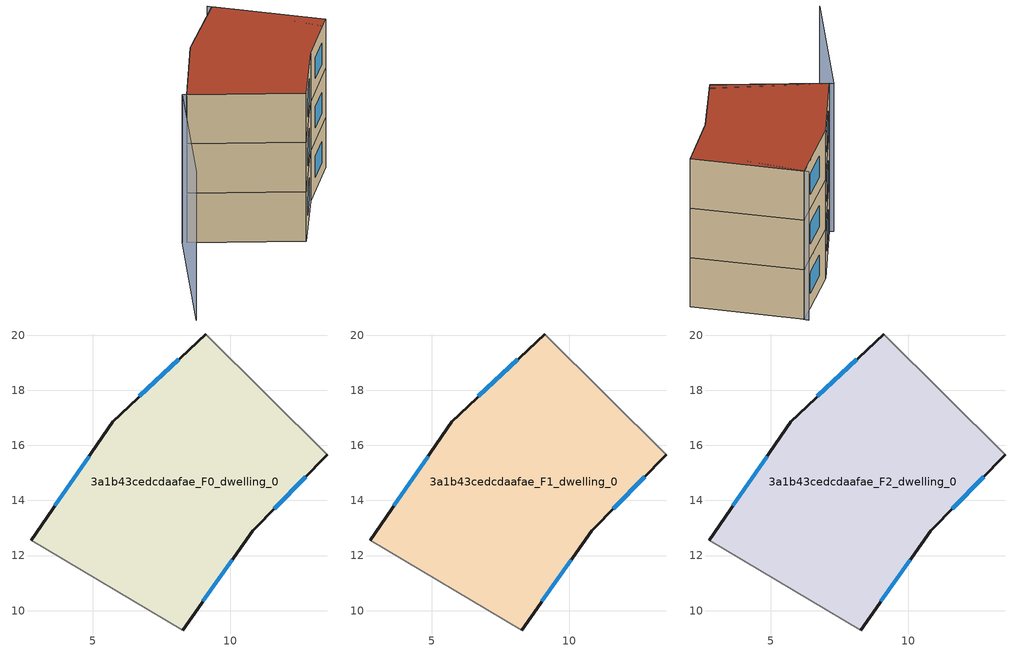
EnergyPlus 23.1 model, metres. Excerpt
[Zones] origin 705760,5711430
3a1b43cedcdaafae_F0_dwelling_0
 floor ground (EU_floor_Construction): 13.51,15.66 10.81,12.9 8.26,9.3 2.77,12.56 5.72,16.86 9.1,20.04 z0
 wall outside (EU_wall_Construction): 8.26,9.3 10.81,12.9 13.51,15.66 / 9.1,20.04 5.72,16.86 2.77,12.56 z0:3
 wall adiabatic (EU_wall_Construction): 2.77,12.56 8.26,9.3 / 13.51,15.66 9.1,20.04 z0:3
 window (EU_Window_Construction): 9,10.34 10.07,11.86 / 4.87,15.61 3.62,13.8 / 8.12,19.12 6.69,17.78 / 11.59,13.7 12.73,14.86 z0.87:2.13
3a1b43cedcdaafae_F1_dwelling_0
 floor to 3a1b43cedcdaafae_F0_dwelling_0 (EU_floor_Construction): 13.51,15.66 10.8,12.9 8.26,9.3 2.77,12.56 5.72,16.86 9.1,20.04 z3
 wall outside (EU_wall_Construction): 8.26,9.3 10.81,12.9 13.51,15.66 / 9.1,20.04 5.72,16.86 2.77,12.56 z3:6
 wall adiabatic (EU_wall_Construction): 2.77,12.56 8.26,9.3 / 13.51,15.66 9.1,20.04 z3:6
 window (EU_Window_Construction): 9,10.34 10.07,11.86 / 4.87,15.61 3.62,13.8 / 8.12,19.12 6.69,17.78 / 11.59,13.7 12.73,14.86 z3.87:5.13
3a1b43cedcdaafae_F2_dwelling_0
 floor to 3a1b43cedcdaafae_F1_dwelling_0 (EU_floor_Construction): 13.51,15.66 10.8,12.9 8.26,9.3 2.77,12.56 5.72,16.86 9.1,20.04 z6
 wall outside (EU_wall_Construction): 8.26,9.3 10.81,12.9 13.51,15.66 / 9.1,20.04 5.72,16.86 2.77,12.56 z6:9
 wall adiabatic (EU_wall_Construction): 2.77,12.56 8.26,9.3 / 13.51,15.66 9.1,20.04 z6:9
 window (EU_Window_Construction): 9,10.34 10.07,11.86 / 4.87,15.61 3.62,13.8 / 8.12,19.12 6.69,17.78 / 11.59,13.7 12.73,14.86 z6.87:8.13
 roof outside (EU_roof_Construction): 10.81,12.9 13.51,15.66 9.1,20.04 5.72,16.86 2.77,12.56 8.26,9.3 z9
shading: -1.37,5.04 2.56,12.67 / 2.56,12.67 8.44,9.64 / 12.88,15.17 8.93,20.26 z0:9
[Building]
EU S2 Campaign: North Axis=0; Terrain=City; Solar Distribution=FullExterior
[Site:Location]
London: Latitude=51.5; Longitude=-0.5; Time Zone=0; Elevation=25
[SizingPeriod:WeatherFileDays]
AnnualSizingPeriod: Begin Month=1; Begin Day of Month=1; End Month=12; End Day of Month=31; Day of Week for Start Day=Monday; Use Weather File Daylight Saving Period=No; Use Weather File Rain and Snow Indicators=No
[MATERIAL]
EU_InternalMass_Material: Roughness=MediumRough; Thickness=0.1; Conductivity=1; Density=1800; Specific Heat=900; Thermal Absorptance=0.9; Solar Absorptance=0.7; Visible Absorptance=0.7
[MATERIAL:NOMASS] Roughness=MediumRough; Thermal Absorptance=0.9; Solar Absorptance=0.7; Visible Absorptance=0.7
Name | Thermal Resistance
EU_wall_NoMass | 0.724719
EU_roof_NoMass | 2.98947
EU_floor_NoMass | 2.39157
[WINDOWMATERIAL:SIMPLEGLAZINGSYSTEM]
EU_Window_SimpleGlazing: UFactor=2.63425; Solar Heat Gain Coefficient=0.76; Visible Transmittance=0.76
[CONSTRUCTION]
EU_wall_Construction: EU_wall_NoMass
EU_roof_Construction: EU_roof_NoMass
EU_floor_Construction: EU_floor_NoMass
EU_Window_Construction: EU_Window_SimpleGlazing
EU_InternalMass_Construction: EU_InternalMass_Material
[ZONE] Type=1; Multiplier=1; Ceiling Height=autocalculate; Volume=172.789; Floor Area=autocalculate; Part of Total Floor Area=Yes
3a1b43cedcdaafae_F0_dwelling_0; 3a1b43cedcdaafae_F1_dwelling_0; 3a1b43cedcdaafae_F2_dwelling_0
[INTERNALMASS] Construction=EU_InternalMass_Construction; Surface Area=57.5963
Name | Zone or ZoneList
3a1b43cedcdaafae_F0_dwelling_0_EU_InternalMass | 3a1b43cedcdaafae_F0_dwelling_0
3a1b43cedcdaafae_F1_dwelling_0_EU_InternalMass | 3a1b43cedcdaafae_F1_dwelling_0
3a1b43cedcdaafae_F2_dwelling_0_EU_InternalMass | 3a1b43cedcdaafae_F2_dwelling_0
[OTHEREQUIPMENT] Fuel Type=Electricity; Design Level Calculation Method=Watts/Area; Power per Zone Floor Area=1; Fraction Latent=0; Fraction Radiant=0; Fraction Lost=0; Carbon Dioxide Generation Rate=0; EndUse Subcategory=EU_Step8_InternalGains
Name | Zone or ZoneList or Space or SpaceList | Schedule
EU_Step8_InternalGain_3a1b43cedcdaafae_F0_dwelling_0_f000 | 3a1b43cedcdaafae_F0_dwelling_0 | EU_Step8_GainSchedule_3a1b43cedcdaafae_F0_dwelling_0_f000
EU_Step8_InternalGain_3a1b43cedcdaafae_F1_dwelling_0_f000 | 3a1b43cedcdaafae_F1_dwelling_0 | EU_Step8_GainSchedule_3a1b43cedcdaafae_F1_dwelling_0_f000
EU_Step8_InternalGain_3a1b43cedcdaafae_F2_dwelling_0_f000 | 3a1b43cedcdaafae_F2_dwelling_0 | EU_Step8_GainSchedule_3a1b43cedcdaafae_F2_dwelling_0_f000
[ZONEVENTILATION:DESIGNFLOWRATE] Schedule=EU_AlwaysOn; Design Flow Rate Calculation Method=AirChanges/Hour; Air Changes per Hour=0.418135; Ventilation Type=Natural; Fan Pressure Rise=0; Fan Total Efficiency=1; Constant Term Coefficient=1; Temperature Term Coefficient=0; Velocity Term Coefficient=0; Velocity Squared Term Coefficient=0; Minimum Indoor Temperature=-100; Maximum Indoor Temperature=100; Delta Temperature=-100; Minimum Outdoor Temperature=-100; Maximum Outdoor Temperature=100; Maximum Wind Speed=40
Name | Zone or ZoneList or Space or SpaceList
EU_ConstantAir_3a1b43cedcdaafae_F0_dwelling_0 | 3a1b43cedcdaafae_F0_dwelling_0
EU_ConstantAir_3a1b43cedcdaafae_F1_dwelling_0 | 3a1b43cedcdaafae_F1_dwelling_0
EU_ConstantAir_3a1b43cedcdaafae_F2_dwelling_0 | 3a1b43cedcdaafae_F2_dwelling_0
[HVACTEMPLATE:THERMOSTAT] Constant Heating Setpoint=20; Constant Cooling Setpoint=50
EU_HeatOnly_3a1b43cedcdaafae_F0_dwelling_0; EU_HeatOnly_3a1b43cedcdaafae_F1_dwelling_0; EU_HeatOnly_3a1b43cedcdaafae_F2_dwelling_0
[HVACTEMPLATE:ZONE:IDEALLOADSAIRSYSTEM] System Availability Schedule=EU_AlwaysOn; Maximum Heating Supply Air Temperature=50; Minimum Cooling Supply Air Temperature=13; Maximum Heating Supply Air Humidity Ratio=0.0156; Minimum Cooling Supply Air Humidity Ratio=0.0077; Heating Limit=NoLimit; Cooling Limit=NoLimit; Heating Availability Schedule=EU_AlwaysOn; Cooling Availability Schedule=EU_CoolingOff; Dehumidification Control Type=ConstantSensibleHeatRatio; Cooling Sensible Heat Ratio=0.7; Dehumidification Setpoint=60; Humidification Control Type=None; Humidification Setpoint=30; Outdoor Air Method=None; Outdoor Air Flow Rate per Person=0.00944; Outdoor Air Flow Rate per Zone Floor Area=0; Outdoor Air Flow Rate per Zone=0; Demand Controlled Ventilation Type=None; Outdoor Air Economizer Type=NoEconomizer; Heat Recovery Type=None; Sensible Heat Recovery Effectiveness=0.7; Latent Heat Recovery Effectiveness=0.65
Name | Template Thermostat
3a1b43cedcdaafae_F0_dwelling_0 | EU_HeatOnly_3a1b43cedcdaafae_F0_dwelling_0
3a1b43cedcdaafae_F1_dwelling_0 | EU_HeatOnly_3a1b43cedcdaafae_F1_dwelling_0
3a1b43cedcdaafae_F2_dwelling_0 | EU_HeatOnly_3a1b43cedcdaafae_F2_dwelling_0
[SIZING:ZONE] Zone Cooling Design Supply Air Temperature Input Method=SupplyAirTemperature; Zone Cooling Design Supply Air Temperature=13; Zone Heating Design Supply Air Temperature Input Method=SupplyAirTemperature; Zone Heating Design Supply Air Temperature=50; Zone Cooling Design Supply Air Humidity Ratio=0.008; Zone Heating Design Supply Air Humidity Ratio=0.008; Cooling Design Air Flow Method=DesignDay; Cooling Design Air Flow Rate=0; Cooling Minimum Air Flow per Zone Floor Area=0.000762; Cooling Minimum Air Flow=0; Cooling Minimum Air Flow Fraction=0.2; Heating Design Air Flow Method=DesignDay; Heating Design Air Flow Rate=0; Heating Maximum Air Flow per Zone Floor Area=0.002032; Heating Maximum Air Flow=0.141576; Heating Maximum Air Flow Fraction=0.3; Account for Dedicated Outdoor Air System=No; Dedicated Outdoor Air System Control Strategy=NeutralSupplyAir; Dedicated Outdoor Air Low Setpoint Temperature for Design=autosize; Dedicated Outdoor Air High Setpoint Temperature for Design=autosize; Zone Load Sizing Method=Sensible Load Only No Latent Load; Zone Latent Cooling Design Supply Air Humidity Ratio Input Method=HumidityRatioDifference; Zone Cooling Design Supply Air Humidity Ratio Difference=0.005; Zone Latent Heating Design Supply Air Humidity Ratio Input Method=HumidityRatioDifference; Zone Humidification Design Supply Air Humidity Ratio Difference=0.005
3a1b43cedcdaafae_F0_dwelling_0; 3a1b43cedcdaafae_F1_dwelling_0; 3a1b43cedcdaafae_F2_dwelling_0
[SCHEDULE:CONSTANT]
Name | Hourly Value
EU_AlwaysOn | 1
EU_CoolingOff | 0
[SCHEDULE:FILE] Column Number=1; Rows to Skip at Top=0; Number of Hours of Data=8760; Column Separator=Comma; Interpolate to Timestep=No; Minutes per Item=60; Adjust Schedule for Daylight Savings=Yes
Name | File
EU_Step8_GainSchedule_3a1b43cedcdaafae_F0_dwelling_0_f000 | ../../schedules/3a1b43cedcdaafae/3a1b43cedcdaafae_F0_dwelling_0_f000_gain.csv
EU_Step8_GainSchedule_3a1b43cedcdaafae_F1_dwelling_0_f000 | ../../schedules/3a1b43cedcdaafae/3a1b43cedcdaafae_F1_dwelling_0_f000_gain.csv
EU_Step8_GainSchedule_3a1b43cedcdaafae_F2_dwelling_0_f000 | ../../schedules/3a1b43cedcdaafae/3a1b43cedcdaafae_F2_dwelling_0_f000_gain.csv
